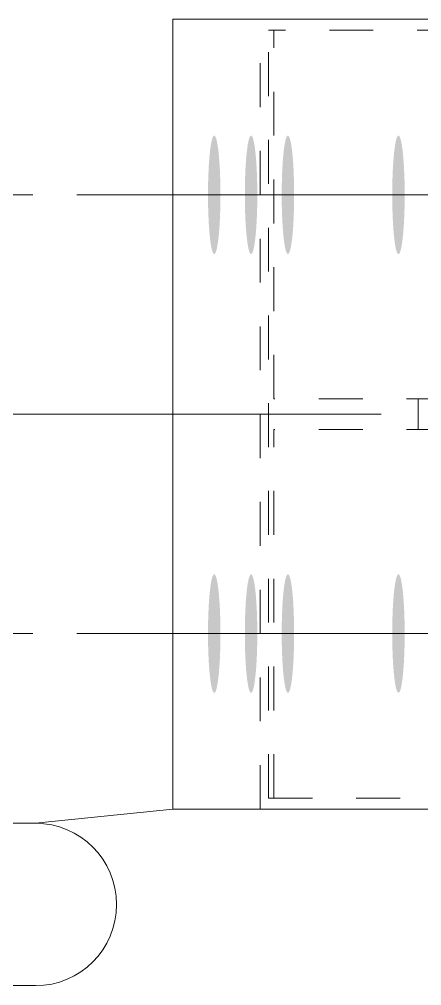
# Model space of a CAD drawing. Header units: millimetres. Extents: x 2 to 825, y 1 to 579.
# Drawn here: x 53.45 to 62.61, y 400.36 to 422.38 of the extents above; entities that cross this region are included whole.
import ezdxf

# ---------------------------------------------------------------- set-up
doc = ezdxf.new("R2010")
doc.units = ezdxf.units.MM
doc.linetypes.add('XKITLINE00', pattern=[0])
doc.linetypes.add('XKITLINE01', pattern=[4, 1, -1, 1, -1])
for name, color, linetype, lineweight in [('Bolt', 3, 'Continuous', 0), ('Dimensions', 7, 'Continuous', 0), ('Part', 2, 'Continuous', 0), ('PartMark', 7, 'Continuous', 0)]:
    doc.layers.add(name, color=color, linetype=linetype, lineweight=lineweight)

# ---------------------------------------------------------------- blocks, each defined once
blk = doc.blocks.new('*A42')
at = {"layer": 'Bolt'}
for points in [[(58.031, 418.351), (58.031, 418.318), (58.031, 418.285), (58.031, 418.252), (58.03, 418.219), (58.03, 418.186), (58.029, 418.153), (58.029, 418.12), (58.028, 418.088), (58.027, 418.056), (58.026, 418.024), (58.025, 417.992), (58.024, 417.96), (58.023, 417.929), (58.022, 417.898), (58.02, 417.867), (58.019, 417.837), (58.018, 417.807), (58.016, 417.777), (58.015, 417.747), (58.013, 417.718), (58.011, 417.69), (58.009, 417.662), (58.007, 417.634), (58.005, 417.606), (58.003, 417.58), (58.001, 417.553), (57.999, 417.527), (57.997, 417.502), (57.995, 417.477), (57.992, 417.453), (57.99, 417.429), (57.987, 417.406), (57.985, 417.384), (57.982, 417.362), (57.979, 417.34), (57.977, 417.32), (57.974, 417.3), (57.971, 417.28), (57.968, 417.261), (57.965, 417.243), (57.962, 417.226), (57.959, 417.209), (57.956, 417.193), (57.953, 417.178), (57.95, 417.163), (57.947, 417.15), (57.944, 417.137), (57.941, 417.124), (57.937, 417.113), (57.934, 417.102), (57.931, 417.092), (57.927, 417.083), (57.924, 417.074), (57.921, 417.067), (57.917, 417.06), (57.914, 417.054), (57.91, 417.048), (57.907, 417.044), (57.904, 417.04), (57.9, 417.037), (57.897, 417.035), (57.893, 417.034), (57.89, 417.034), (57.886, 417.034), (57.883, 417.035), (57.879, 417.037), (57.876, 417.04), (57.872, 417.044), (57.869, 417.048), (57.865, 417.054), (57.862, 417.06), (57.859, 417.067), (57.855, 417.074), (57.852, 417.083), (57.849, 417.092), (57.845, 417.102), (57.842, 417.113), (57.839, 417.124), (57.835, 417.137), (57.832, 417.15), (57.829, 417.163), (57.826, 417.178), (57.823, 417.193), (57.82, 417.209), (57.817, 417.226), (57.814, 417.243), (57.811, 417.261), (57.808, 417.28), (57.805, 417.3), (57.803, 417.32), (57.8, 417.34), (57.797, 417.362), (57.795, 417.384), (57.792, 417.406), (57.79, 417.429), (57.787, 417.453), (57.785, 417.477), (57.782, 417.502), (57.78, 417.527), (57.778, 417.553), (57.776, 417.58), (57.774, 417.606), (57.772, 417.634), (57.77, 417.662), (57.768, 417.69), (57.766, 417.718), (57.765, 417.747), (57.763, 417.777), (57.762, 417.807), (57.76, 417.837), (57.759, 417.867), (57.758, 417.898), (57.756, 417.929), (57.755, 417.96), (57.754, 417.992), (57.753, 418.024), (57.752, 418.056), (57.751, 418.088), (57.751, 418.12), (57.75, 418.153), (57.75, 418.186), (57.749, 418.219), (57.749, 418.252), (57.748, 418.285), (57.748, 418.318), (57.748, 418.351), (57.748, 418.384), (57.748, 418.417), (57.748, 418.45), (57.748, 418.483), (57.749, 418.516), (57.749, 418.549), (57.75, 418.582), (57.75, 418.615), (57.751, 418.647), (57.751, 418.68), (57.752, 418.712), (57.753, 418.744), (57.754, 418.776), (57.755, 418.807), (57.756, 418.839), (57.758, 418.87), (57.759, 418.9), (57.76, 418.931), (57.762, 418.961), (57.763, 418.991), (57.765, 419.02), (57.766, 419.049), (57.768, 419.078), (57.77, 419.106), (57.772, 419.134), (57.774, 419.161), (57.776, 419.188), (57.778, 419.214), (57.78, 419.24), (57.782, 419.266), (57.785, 419.29), (57.787, 419.315), (57.79, 419.338), (57.792, 419.362), (57.795, 419.384), (57.797, 419.406), (57.8, 419.427), (57.803, 419.448), (57.805, 419.468), (57.808, 419.488), (57.811, 419.506), (57.814, 419.524), (57.817, 419.542), (57.82, 419.558), (57.823, 419.574), (57.826, 419.59), (57.829, 419.604), (57.832, 419.618), (57.835, 419.631), (57.839, 419.643), (57.842, 419.655), (57.845, 419.666), (57.849, 419.676), (57.852, 419.685), (57.855, 419.693), (57.859, 419.701), (57.862, 419.708), (57.865, 419.714), (57.869, 419.719), (57.872, 419.724), (57.876, 419.727), (57.879, 419.73), (57.883, 419.732), (57.886, 419.733), (57.89, 419.734), (57.893, 419.733), (57.897, 419.732), (57.9, 419.73), (57.904, 419.727), (57.907, 419.724), (57.91, 419.719), (57.914, 419.714), (57.917, 419.708), (57.921, 419.701), (57.924, 419.693), (57.927, 419.685), (57.931, 419.676), (57.934, 419.666), (57.937, 419.655), (57.941, 419.643), (57.944, 419.631), (57.947, 419.618), (57.95, 419.604), (57.953, 419.59), (57.956, 419.574), (57.959, 419.558), (57.962, 419.542), (57.965, 419.524), (57.968, 419.506), (57.971, 419.488), (57.974, 419.468), (57.977, 419.448), (57.979, 419.427), (57.982, 419.406), (57.985, 419.384), (57.987, 419.362), (57.99, 419.338), (57.992, 419.315), (57.995, 419.29), (57.997, 419.266), (57.999, 419.24), (58.001, 419.214), (58.003, 419.188), (58.005, 419.161), (58.007, 419.134), (58.009, 419.106), (58.011, 419.078), (58.013, 419.049), (58.015, 419.02), (58.016, 418.991), (58.018, 418.961), (58.019, 418.931), (58.02, 418.9), (58.022, 418.87), (58.023, 418.839), (58.024, 418.807), (58.025, 418.776), (58.026, 418.744), (58.027, 418.712), (58.028, 418.68), (58.029, 418.647), (58.029, 418.615), (58.03, 418.582), (58.03, 418.549), (58.031, 418.516), (58.031, 418.483), (58.031, 418.45), (58.031, 418.417), (58.031, 418.384)], [(58.87, 418.351), (58.87, 418.318), (58.87, 418.285), (58.87, 418.252), (58.869, 418.219), (58.869, 418.186), (58.868, 418.153), (58.868, 418.12), (58.867, 418.088), (58.866, 418.056), (58.865, 418.024), (58.864, 417.992), (58.863, 417.96), (58.862, 417.929), (58.861, 417.898), (58.86, 417.867), (58.858, 417.837), (58.857, 417.807), (58.855, 417.777), (58.854, 417.747), (58.852, 417.718), (58.85, 417.69), (58.848, 417.662), (58.847, 417.634), (58.845, 417.606), (58.843, 417.58), (58.84, 417.553), (58.838, 417.527), (58.836, 417.502), (58.834, 417.477), (58.831, 417.453), (58.829, 417.429), (58.826, 417.406), (58.824, 417.384), (58.821, 417.362), (58.819, 417.34), (58.816, 417.32), (58.813, 417.3), (58.81, 417.28), (58.807, 417.261), (58.805, 417.243), (58.802, 417.226), (58.799, 417.209), (58.796, 417.193), (58.792, 417.178), (58.789, 417.163), (58.786, 417.15), (58.783, 417.137), (58.78, 417.124), (58.776, 417.113), (58.773, 417.102), (58.77, 417.092), (58.767, 417.083), (58.763, 417.074), (58.76, 417.067), (58.756, 417.06), (58.753, 417.054), (58.75, 417.048), (58.746, 417.044), (58.743, 417.04), (58.739, 417.037), (58.736, 417.035), (58.732, 417.034), (58.729, 417.034), (58.725, 417.034), (58.722, 417.035), (58.718, 417.037), (58.715, 417.04), (58.711, 417.044), (58.708, 417.048), (58.705, 417.054), (58.701, 417.06), (58.698, 417.067), (58.694, 417.074), (58.691, 417.083), (58.688, 417.092), (58.684, 417.102), (58.681, 417.113), (58.678, 417.124), (58.675, 417.137), (58.671, 417.15), (58.668, 417.163), (58.665, 417.178), (58.662, 417.193), (58.659, 417.209), (58.656, 417.226), (58.653, 417.243), (58.65, 417.261), (58.647, 417.28), (58.644, 417.3), (58.642, 417.32), (58.639, 417.34), (58.636, 417.362), (58.634, 417.384), (58.631, 417.406), (58.629, 417.429), (58.626, 417.453), (58.624, 417.477), (58.622, 417.502), (58.619, 417.527), (58.617, 417.553), (58.615, 417.58), (58.613, 417.606), (58.611, 417.634), (58.609, 417.662), (58.607, 417.69), (58.606, 417.718), (58.604, 417.747), (58.602, 417.777), (58.601, 417.807), (58.599, 417.837), (58.598, 417.867), (58.597, 417.898), (58.595, 417.929), (58.594, 417.96), (58.593, 417.992), (58.592, 418.024), (58.591, 418.056), (58.591, 418.088), (58.59, 418.12), (58.589, 418.153), (58.589, 418.186), (58.588, 418.219), (58.588, 418.252), (58.588, 418.285), (58.587, 418.318), (58.587, 418.351), (58.587, 418.384), (58.587, 418.417), (58.587, 418.45), (58.588, 418.483), (58.588, 418.516), (58.588, 418.549), (58.589, 418.582), (58.589, 418.615), (58.59, 418.647), (58.591, 418.68), (58.591, 418.712), (58.592, 418.744), (58.593, 418.776), (58.594, 418.807), (58.595, 418.839), (58.597, 418.87), (58.598, 418.9), (58.599, 418.931), (58.601, 418.961), (58.602, 418.991), (58.604, 419.02), (58.606, 419.049), (58.607, 419.078), (58.609, 419.106), (58.611, 419.134), (58.613, 419.161), (58.615, 419.188), (58.617, 419.214), (58.619, 419.24), (58.622, 419.266), (58.624, 419.29), (58.626, 419.315), (58.629, 419.338), (58.631, 419.362), (58.634, 419.384), (58.636, 419.406), (58.639, 419.427), (58.642, 419.448), (58.644, 419.468), (58.647, 419.488), (58.65, 419.506), (58.653, 419.524), (58.656, 419.542), (58.659, 419.558), (58.662, 419.574), (58.665, 419.59), (58.668, 419.604), (58.671, 419.618), (58.675, 419.631), (58.678, 419.643), (58.681, 419.655), (58.684, 419.666), (58.688, 419.676), (58.691, 419.685), (58.694, 419.693), (58.698, 419.701), (58.701, 419.708), (58.705, 419.714), (58.708, 419.719), (58.711, 419.724), (58.715, 419.727), (58.718, 419.73), (58.722, 419.732), (58.725, 419.733), (58.729, 419.734), (58.732, 419.733), (58.736, 419.732), (58.739, 419.73), (58.743, 419.727), (58.746, 419.724), (58.75, 419.719), (58.753, 419.714), (58.756, 419.708), (58.76, 419.701), (58.763, 419.693), (58.767, 419.685), (58.77, 419.676), (58.773, 419.666), (58.776, 419.655), (58.78, 419.643), (58.783, 419.631), (58.786, 419.618), (58.789, 419.604), (58.792, 419.59), (58.796, 419.574), (58.799, 419.558), (58.802, 419.542), (58.805, 419.524), (58.807, 419.506), (58.81, 419.488), (58.813, 419.468), (58.816, 419.448), (58.819, 419.427), (58.821, 419.406), (58.824, 419.384), (58.826, 419.362), (58.829, 419.338), (58.831, 419.315), (58.834, 419.29), (58.836, 419.266), (58.838, 419.24), (58.84, 419.214), (58.843, 419.188), (58.845, 419.161), (58.847, 419.134), (58.848, 419.106), (58.85, 419.078), (58.852, 419.049), (58.854, 419.02), (58.855, 418.991), (58.857, 418.961), (58.858, 418.931), (58.86, 418.9), (58.861, 418.87), (58.862, 418.839), (58.863, 418.807), (58.864, 418.776), (58.865, 418.744), (58.866, 418.712), (58.867, 418.68), (58.868, 418.647), (58.868, 418.615), (58.869, 418.582), (58.869, 418.549), (58.87, 418.516), (58.87, 418.483), (58.87, 418.45), (58.87, 418.417), (58.87, 418.384)], [(59.71, 418.351), (59.709, 418.318), (59.709, 418.285), (59.709, 418.252), (59.708, 418.219), (59.708, 418.186), (59.707, 418.153), (59.707, 418.12), (59.706, 418.088), (59.705, 418.056), (59.704, 418.024), (59.703, 417.992), (59.702, 417.96), (59.701, 417.929), (59.7, 417.898), (59.699, 417.867), (59.697, 417.837), (59.696, 417.807), (59.694, 417.777), (59.693, 417.747), (59.691, 417.718), (59.689, 417.69), (59.688, 417.662), (59.686, 417.634), (59.684, 417.606), (59.682, 417.58), (59.68, 417.553), (59.677, 417.527), (59.675, 417.502), (59.673, 417.477), (59.671, 417.453), (59.668, 417.429), (59.666, 417.406), (59.663, 417.384), (59.66, 417.362), (59.658, 417.34), (59.655, 417.32), (59.652, 417.3), (59.649, 417.28), (59.647, 417.261), (59.644, 417.243), (59.641, 417.226), (59.638, 417.209), (59.635, 417.193), (59.632, 417.178), (59.628, 417.163), (59.625, 417.15), (59.622, 417.137), (59.619, 417.124), (59.616, 417.113), (59.612, 417.102), (59.609, 417.092), (59.606, 417.083), (59.602, 417.074), (59.599, 417.067), (59.596, 417.06), (59.592, 417.054), (59.589, 417.048), (59.585, 417.044), (59.582, 417.04), (59.578, 417.037), (59.575, 417.035), (59.571, 417.034), (59.568, 417.034), (59.564, 417.034), (59.561, 417.035), (59.558, 417.037), (59.554, 417.04), (59.551, 417.044), (59.547, 417.048), (59.544, 417.054), (59.54, 417.06), (59.537, 417.067), (59.534, 417.074), (59.53, 417.083), (59.527, 417.092), (59.524, 417.102), (59.52, 417.113), (59.517, 417.124), (59.514, 417.137), (59.511, 417.15), (59.507, 417.163), (59.504, 417.178), (59.501, 417.193), (59.498, 417.209), (59.495, 417.226), (59.492, 417.243), (59.489, 417.261), (59.486, 417.28), (59.484, 417.3), (59.481, 417.32), (59.478, 417.34), (59.475, 417.362), (59.473, 417.384), (59.47, 417.406), (59.468, 417.429), (59.465, 417.453), (59.463, 417.477), (59.461, 417.502), (59.458, 417.527), (59.456, 417.553), (59.454, 417.58), (59.452, 417.606), (59.45, 417.634), (59.448, 417.662), (59.446, 417.69), (59.445, 417.718), (59.443, 417.747), (59.441, 417.777), (59.44, 417.807), (59.438, 417.837), (59.437, 417.867), (59.436, 417.898), (59.435, 417.929), (59.433, 417.96), (59.432, 417.992), (59.431, 418.024), (59.431, 418.056), (59.43, 418.088), (59.429, 418.12), (59.428, 418.153), (59.428, 418.186), (59.427, 418.219), (59.427, 418.252), (59.427, 418.285), (59.427, 418.318), (59.426, 418.351), (59.426, 418.384), (59.426, 418.417), (59.427, 418.45), (59.427, 418.483), (59.427, 418.516), (59.427, 418.549), (59.428, 418.582), (59.428, 418.615), (59.429, 418.647), (59.43, 418.68), (59.431, 418.712), (59.431, 418.744), (59.432, 418.776), (59.433, 418.807), (59.435, 418.839), (59.436, 418.87), (59.437, 418.9), (59.438, 418.931), (59.44, 418.961), (59.441, 418.991), (59.443, 419.02), (59.445, 419.049), (59.446, 419.078), (59.448, 419.106), (59.45, 419.134), (59.452, 419.161), (59.454, 419.188), (59.456, 419.214), (59.458, 419.24), (59.461, 419.266), (59.463, 419.29), (59.465, 419.315), (59.468, 419.338), (59.47, 419.362), (59.473, 419.384), (59.475, 419.406), (59.478, 419.427), (59.481, 419.448), (59.484, 419.468), (59.486, 419.488), (59.489, 419.506), (59.492, 419.524), (59.495, 419.542), (59.498, 419.558), (59.501, 419.574), (59.504, 419.59), (59.507, 419.604), (59.511, 419.618), (59.514, 419.631), (59.517, 419.643), (59.52, 419.655), (59.524, 419.666), (59.527, 419.676), (59.53, 419.685), (59.534, 419.693), (59.537, 419.701), (59.54, 419.708), (59.544, 419.714), (59.547, 419.719), (59.551, 419.724), (59.554, 419.727), (59.558, 419.73), (59.561, 419.732), (59.564, 419.733), (59.568, 419.734), (59.571, 419.733), (59.575, 419.732), (59.578, 419.73), (59.582, 419.727), (59.585, 419.724), (59.589, 419.719), (59.592, 419.714), (59.596, 419.708), (59.599, 419.701), (59.602, 419.693), (59.606, 419.685), (59.609, 419.676), (59.612, 419.666), (59.616, 419.655), (59.619, 419.643), (59.622, 419.631), (59.625, 419.618), (59.628, 419.604), (59.632, 419.59), (59.635, 419.574), (59.638, 419.558), (59.641, 419.542), (59.644, 419.524), (59.647, 419.506), (59.649, 419.488), (59.652, 419.468), (59.655, 419.448), (59.658, 419.427), (59.66, 419.406), (59.663, 419.384), (59.666, 419.362), (59.668, 419.338), (59.671, 419.315), (59.673, 419.29), (59.675, 419.266), (59.677, 419.24), (59.68, 419.214), (59.682, 419.188), (59.684, 419.161), (59.686, 419.134), (59.688, 419.106), (59.689, 419.078), (59.691, 419.049), (59.693, 419.02), (59.694, 418.991), (59.696, 418.961), (59.697, 418.931), (59.699, 418.9), (59.7, 418.87), (59.701, 418.839), (59.702, 418.807), (59.703, 418.776), (59.704, 418.744), (59.705, 418.712), (59.706, 418.68), (59.707, 418.647), (59.707, 418.615), (59.708, 418.582), (59.708, 418.549), (59.709, 418.516), (59.709, 418.483), (59.709, 418.45), (59.71, 418.417), (59.71, 418.384)], [(62.227, 418.351), (62.227, 418.318), (62.227, 418.285), (62.226, 418.252), (62.226, 418.219), (62.226, 418.186), (62.225, 418.153), (62.224, 418.12), (62.224, 418.088), (62.223, 418.056), (62.222, 418.024), (62.221, 417.992), (62.22, 417.96), (62.219, 417.929), (62.218, 417.898), (62.216, 417.867), (62.215, 417.837), (62.213, 417.807), (62.212, 417.777), (62.21, 417.747), (62.209, 417.718), (62.207, 417.69), (62.205, 417.662), (62.203, 417.634), (62.201, 417.606), (62.199, 417.58), (62.197, 417.553), (62.195, 417.527), (62.193, 417.502), (62.19, 417.477), (62.188, 417.453), (62.186, 417.429), (62.183, 417.406), (62.181, 417.384), (62.178, 417.362), (62.175, 417.34), (62.173, 417.32), (62.17, 417.3), (62.167, 417.28), (62.164, 417.261), (62.161, 417.243), (62.158, 417.226), (62.155, 417.209), (62.152, 417.193), (62.149, 417.178), (62.146, 417.163), (62.143, 417.15), (62.14, 417.137), (62.136, 417.124), (62.133, 417.113), (62.13, 417.102), (62.127, 417.092), (62.123, 417.083), (62.12, 417.074), (62.116, 417.067), (62.113, 417.06), (62.11, 417.054), (62.106, 417.048), (62.103, 417.044), (62.099, 417.04), (62.096, 417.037), (62.092, 417.035), (62.089, 417.034), (62.085, 417.034), (62.082, 417.034), (62.078, 417.035), (62.075, 417.037), (62.072, 417.04), (62.068, 417.044), (62.065, 417.048), (62.061, 417.054), (62.058, 417.06), (62.054, 417.067), (62.051, 417.074), (62.048, 417.083), (62.044, 417.092), (62.041, 417.102), (62.038, 417.113), (62.034, 417.124), (62.031, 417.137), (62.028, 417.15), (62.025, 417.163), (62.022, 417.178), (62.019, 417.193), (62.016, 417.209), (62.013, 417.226), (62.01, 417.243), (62.007, 417.261), (62.004, 417.28), (62.001, 417.3), (61.998, 417.32), (61.996, 417.34), (61.993, 417.362), (61.99, 417.384), (61.988, 417.406), (61.985, 417.429), (61.983, 417.453), (61.981, 417.477), (61.978, 417.502), (61.976, 417.527), (61.974, 417.553), (61.972, 417.58), (61.97, 417.606), (61.968, 417.634), (61.966, 417.662), (61.964, 417.69), (61.962, 417.718), (61.961, 417.747), (61.959, 417.777), (61.957, 417.807), (61.956, 417.837), (61.955, 417.867), (61.953, 417.898), (61.952, 417.929), (61.951, 417.96), (61.95, 417.992), (61.949, 418.024), (61.948, 418.056), (61.947, 418.088), (61.947, 418.12), (61.946, 418.153), (61.945, 418.186), (61.945, 418.219), (61.944, 418.252), (61.944, 418.285), (61.944, 418.318), (61.944, 418.351), (61.944, 418.384), (61.944, 418.417), (61.944, 418.45), (61.944, 418.483), (61.944, 418.516), (61.945, 418.549), (61.945, 418.582), (61.946, 418.615), (61.947, 418.647), (61.947, 418.68), (61.948, 418.712), (61.949, 418.744), (61.95, 418.776), (61.951, 418.807), (61.952, 418.839), (61.953, 418.87), (61.955, 418.9), (61.956, 418.931), (61.957, 418.961), (61.959, 418.991), (61.961, 419.02), (61.962, 419.049), (61.964, 419.078), (61.966, 419.106), (61.968, 419.134), (61.97, 419.161), (61.972, 419.188), (61.974, 419.214), (61.976, 419.24), (61.978, 419.266), (61.981, 419.29), (61.983, 419.315), (61.985, 419.338), (61.988, 419.362), (61.99, 419.384), (61.993, 419.406), (61.996, 419.427), (61.998, 419.448), (62.001, 419.468), (62.004, 419.488), (62.007, 419.506), (62.01, 419.524), (62.013, 419.542), (62.016, 419.558), (62.019, 419.574), (62.022, 419.59), (62.025, 419.604), (62.028, 419.618), (62.031, 419.631), (62.034, 419.643), (62.038, 419.655), (62.041, 419.666), (62.044, 419.676), (62.048, 419.685), (62.051, 419.693), (62.054, 419.701), (62.058, 419.708), (62.061, 419.714), (62.065, 419.719), (62.068, 419.724), (62.072, 419.727), (62.075, 419.73), (62.078, 419.732), (62.082, 419.733), (62.085, 419.734), (62.089, 419.733), (62.092, 419.732), (62.096, 419.73), (62.099, 419.727), (62.103, 419.724), (62.106, 419.719), (62.11, 419.714), (62.113, 419.708), (62.116, 419.701), (62.12, 419.693), (62.123, 419.685), (62.127, 419.676), (62.13, 419.666), (62.133, 419.655), (62.136, 419.643), (62.14, 419.631), (62.143, 419.618), (62.146, 419.604), (62.149, 419.59), (62.152, 419.574), (62.155, 419.558), (62.158, 419.542), (62.161, 419.524), (62.164, 419.506), (62.167, 419.488), (62.17, 419.468), (62.173, 419.448), (62.175, 419.427), (62.178, 419.406), (62.181, 419.384), (62.183, 419.362), (62.186, 419.338), (62.188, 419.315), (62.19, 419.29), (62.193, 419.266), (62.195, 419.24), (62.197, 419.214), (62.199, 419.188), (62.201, 419.161), (62.203, 419.134), (62.205, 419.106), (62.207, 419.078), (62.209, 419.049), (62.21, 419.02), (62.212, 418.991), (62.213, 418.961), (62.215, 418.931), (62.216, 418.9), (62.218, 418.87), (62.219, 418.839), (62.22, 418.807), (62.221, 418.776), (62.222, 418.744), (62.223, 418.712), (62.224, 418.68), (62.224, 418.647), (62.225, 418.615), (62.226, 418.582), (62.226, 418.549), (62.226, 418.516), (62.227, 418.483), (62.227, 418.45), (62.227, 418.417), (62.227, 418.384)], [(58.031, 408.351), (58.031, 408.318), (58.031, 408.285), (58.031, 408.252), (58.03, 408.219), (58.03, 408.186), (58.029, 408.153), (58.029, 408.12), (58.028, 408.088), (58.027, 408.056), (58.026, 408.024), (58.025, 407.992), (58.024, 407.96), (58.023, 407.929), (58.022, 407.898), (58.02, 407.867), (58.019, 407.837), (58.018, 407.807), (58.016, 407.777), (58.015, 407.747), (58.013, 407.718), (58.011, 407.69), (58.009, 407.662), (58.007, 407.634), (58.005, 407.606), (58.003, 407.58), (58.001, 407.553), (57.999, 407.527), (57.997, 407.502), (57.995, 407.477), (57.992, 407.453), (57.99, 407.429), (57.987, 407.406), (57.985, 407.384), (57.982, 407.362), (57.979, 407.34), (57.977, 407.32), (57.974, 407.3), (57.971, 407.28), (57.968, 407.261), (57.965, 407.243), (57.962, 407.226), (57.959, 407.209), (57.956, 407.193), (57.953, 407.178), (57.95, 407.163), (57.947, 407.15), (57.944, 407.137), (57.941, 407.124), (57.937, 407.113), (57.934, 407.102), (57.931, 407.092), (57.927, 407.083), (57.924, 407.074), (57.921, 407.067), (57.917, 407.06), (57.914, 407.054), (57.91, 407.048), (57.907, 407.044), (57.904, 407.04), (57.9, 407.037), (57.897, 407.035), (57.893, 407.034), (57.89, 407.034), (57.886, 407.034), (57.883, 407.035), (57.879, 407.037), (57.876, 407.04), (57.872, 407.044), (57.869, 407.048), (57.865, 407.054), (57.862, 407.06), (57.859, 407.067), (57.855, 407.074), (57.852, 407.083), (57.849, 407.092), (57.845, 407.102), (57.842, 407.113), (57.839, 407.124), (57.835, 407.137), (57.832, 407.15), (57.829, 407.163), (57.826, 407.178), (57.823, 407.193), (57.82, 407.209), (57.817, 407.226), (57.814, 407.243), (57.811, 407.261), (57.808, 407.28), (57.805, 407.3), (57.803, 407.32), (57.8, 407.34), (57.797, 407.362), (57.795, 407.384), (57.792, 407.406), (57.79, 407.429), (57.787, 407.453), (57.785, 407.477), (57.782, 407.502), (57.78, 407.527), (57.778, 407.553), (57.776, 407.58), (57.774, 407.606), (57.772, 407.634), (57.77, 407.662), (57.768, 407.69), (57.766, 407.718), (57.765, 407.747), (57.763, 407.777), (57.762, 407.807), (57.76, 407.837), (57.759, 407.867), (57.758, 407.898), (57.756, 407.929), (57.755, 407.96), (57.754, 407.992), (57.753, 408.024), (57.752, 408.056), (57.751, 408.088), (57.751, 408.12), (57.75, 408.153), (57.75, 408.186), (57.749, 408.219), (57.749, 408.252), (57.748, 408.285), (57.748, 408.318), (57.748, 408.351), (57.748, 408.384), (57.748, 408.417), (57.748, 408.45), (57.748, 408.483), (57.749, 408.516), (57.749, 408.549), (57.75, 408.582), (57.75, 408.615), (57.751, 408.647), (57.751, 408.68), (57.752, 408.712), (57.753, 408.744), (57.754, 408.776), (57.755, 408.807), (57.756, 408.839), (57.758, 408.87), (57.759, 408.9), (57.76, 408.931), (57.762, 408.961), (57.763, 408.991), (57.765, 409.02), (57.766, 409.049), (57.768, 409.078), (57.77, 409.106), (57.772, 409.134), (57.774, 409.161), (57.776, 409.188), (57.778, 409.214), (57.78, 409.24), (57.782, 409.266), (57.785, 409.29), (57.787, 409.315), (57.79, 409.338), (57.792, 409.362), (57.795, 409.384), (57.797, 409.406), (57.8, 409.427), (57.803, 409.448), (57.805, 409.468), (57.808, 409.488), (57.811, 409.506), (57.814, 409.524), (57.817, 409.542), (57.82, 409.558), (57.823, 409.574), (57.826, 409.59), (57.829, 409.604), (57.832, 409.618), (57.835, 409.631), (57.839, 409.643), (57.842, 409.655), (57.845, 409.666), (57.849, 409.676), (57.852, 409.685), (57.855, 409.693), (57.859, 409.701), (57.862, 409.708), (57.865, 409.714), (57.869, 409.719), (57.872, 409.724), (57.876, 409.727), (57.879, 409.73), (57.883, 409.732), (57.886, 409.733), (57.89, 409.734), (57.893, 409.733), (57.897, 409.732), (57.9, 409.73), (57.904, 409.727), (57.907, 409.724), (57.91, 409.719), (57.914, 409.714), (57.917, 409.708), (57.921, 409.701), (57.924, 409.693), (57.927, 409.685), (57.931, 409.676), (57.934, 409.666), (57.937, 409.655), (57.941, 409.643), (57.944, 409.631), (57.947, 409.618), (57.95, 409.604), (57.953, 409.59), (57.956, 409.574), (57.959, 409.558), (57.962, 409.542), (57.965, 409.524), (57.968, 409.506), (57.971, 409.488), (57.974, 409.468), (57.977, 409.448), (57.979, 409.427), (57.982, 409.406), (57.985, 409.384), (57.987, 409.362), (57.99, 409.338), (57.992, 409.315), (57.995, 409.29), (57.997, 409.266), (57.999, 409.24), (58.001, 409.214), (58.003, 409.188), (58.005, 409.161), (58.007, 409.134), (58.009, 409.106), (58.011, 409.078), (58.013, 409.049), (58.015, 409.02), (58.016, 408.991), (58.018, 408.961), (58.019, 408.931), (58.02, 408.9), (58.022, 408.87), (58.023, 408.839), (58.024, 408.807), (58.025, 408.776), (58.026, 408.744), (58.027, 408.712), (58.028, 408.68), (58.029, 408.647), (58.029, 408.615), (58.03, 408.582), (58.03, 408.549), (58.031, 408.516), (58.031, 408.483), (58.031, 408.45), (58.031, 408.417), (58.031, 408.384)], [(58.87, 408.351), (58.87, 408.318), (58.87, 408.285), (58.87, 408.252), (58.869, 408.219), (58.869, 408.186), (58.868, 408.153), (58.868, 408.12), (58.867, 408.088), (58.866, 408.056), (58.865, 408.024), (58.864, 407.992), (58.863, 407.96), (58.862, 407.929), (58.861, 407.898), (58.86, 407.867), (58.858, 407.837), (58.857, 407.807), (58.855, 407.777), (58.854, 407.747), (58.852, 407.718), (58.85, 407.69), (58.848, 407.662), (58.847, 407.634), (58.845, 407.606), (58.843, 407.58), (58.84, 407.553), (58.838, 407.527), (58.836, 407.502), (58.834, 407.477), (58.831, 407.453), (58.829, 407.429), (58.826, 407.406), (58.824, 407.384), (58.821, 407.362), (58.819, 407.34), (58.816, 407.32), (58.813, 407.3), (58.81, 407.28), (58.807, 407.261), (58.805, 407.243), (58.802, 407.226), (58.799, 407.209), (58.796, 407.193), (58.792, 407.178), (58.789, 407.163), (58.786, 407.15), (58.783, 407.137), (58.78, 407.124), (58.776, 407.113), (58.773, 407.102), (58.77, 407.092), (58.767, 407.083), (58.763, 407.074), (58.76, 407.067), (58.756, 407.06), (58.753, 407.054), (58.75, 407.048), (58.746, 407.044), (58.743, 407.04), (58.739, 407.037), (58.736, 407.035), (58.732, 407.034), (58.729, 407.034), (58.725, 407.034), (58.722, 407.035), (58.718, 407.037), (58.715, 407.04), (58.711, 407.044), (58.708, 407.048), (58.705, 407.054), (58.701, 407.06), (58.698, 407.067), (58.694, 407.074), (58.691, 407.083), (58.688, 407.092), (58.684, 407.102), (58.681, 407.113), (58.678, 407.124), (58.675, 407.137), (58.671, 407.15), (58.668, 407.163), (58.665, 407.178), (58.662, 407.193), (58.659, 407.209), (58.656, 407.226), (58.653, 407.243), (58.65, 407.261), (58.647, 407.28), (58.644, 407.3), (58.642, 407.32), (58.639, 407.34), (58.636, 407.362), (58.634, 407.384), (58.631, 407.406), (58.629, 407.429), (58.626, 407.453), (58.624, 407.477), (58.622, 407.502), (58.619, 407.527), (58.617, 407.553), (58.615, 407.58), (58.613, 407.606), (58.611, 407.634), (58.609, 407.662), (58.607, 407.69), (58.606, 407.718), (58.604, 407.747), (58.602, 407.777), (58.601, 407.807), (58.599, 407.837), (58.598, 407.867), (58.597, 407.898), (58.595, 407.929), (58.594, 407.96), (58.593, 407.992), (58.592, 408.024), (58.591, 408.056), (58.591, 408.088), (58.59, 408.12), (58.589, 408.153), (58.589, 408.186), (58.588, 408.219), (58.588, 408.252), (58.588, 408.285), (58.587, 408.318), (58.587, 408.351), (58.587, 408.384), (58.587, 408.417), (58.587, 408.45), (58.588, 408.483), (58.588, 408.516), (58.588, 408.549), (58.589, 408.582), (58.589, 408.615), (58.59, 408.647), (58.591, 408.68), (58.591, 408.712), (58.592, 408.744), (58.593, 408.776), (58.594, 408.807), (58.595, 408.839), (58.597, 408.87), (58.598, 408.9), (58.599, 408.931), (58.601, 408.961), (58.602, 408.991), (58.604, 409.02), (58.606, 409.049), (58.607, 409.078), (58.609, 409.106), (58.611, 409.134), (58.613, 409.161), (58.615, 409.188), (58.617, 409.214), (58.619, 409.24), (58.622, 409.266), (58.624, 409.29), (58.626, 409.315), (58.629, 409.338), (58.631, 409.362), (58.634, 409.384), (58.636, 409.406), (58.639, 409.427), (58.642, 409.448), (58.644, 409.468), (58.647, 409.488), (58.65, 409.506), (58.653, 409.524), (58.656, 409.542), (58.659, 409.558), (58.662, 409.574), (58.665, 409.59), (58.668, 409.604), (58.671, 409.618), (58.675, 409.631), (58.678, 409.643), (58.681, 409.655), (58.684, 409.666), (58.688, 409.676), (58.691, 409.685), (58.694, 409.693), (58.698, 409.701), (58.701, 409.708), (58.705, 409.714), (58.708, 409.719), (58.711, 409.724), (58.715, 409.727), (58.718, 409.73), (58.722, 409.732), (58.725, 409.733), (58.729, 409.734), (58.732, 409.733), (58.736, 409.732), (58.739, 409.73), (58.743, 409.727), (58.746, 409.724), (58.75, 409.719), (58.753, 409.714), (58.756, 409.708), (58.76, 409.701), (58.763, 409.693), (58.767, 409.685), (58.77, 409.676), (58.773, 409.666), (58.776, 409.655), (58.78, 409.643), (58.783, 409.631), (58.786, 409.618), (58.789, 409.604), (58.792, 409.59), (58.796, 409.574), (58.799, 409.558), (58.802, 409.542), (58.805, 409.524), (58.807, 409.506), (58.81, 409.488), (58.813, 409.468), (58.816, 409.448), (58.819, 409.427), (58.821, 409.406), (58.824, 409.384), (58.826, 409.362), (58.829, 409.338), (58.831, 409.315), (58.834, 409.29), (58.836, 409.266), (58.838, 409.24), (58.84, 409.214), (58.843, 409.188), (58.845, 409.161), (58.847, 409.134), (58.848, 409.106), (58.85, 409.078), (58.852, 409.049), (58.854, 409.02), (58.855, 408.991), (58.857, 408.961), (58.858, 408.931), (58.86, 408.9), (58.861, 408.87), (58.862, 408.839), (58.863, 408.807), (58.864, 408.776), (58.865, 408.744), (58.866, 408.712), (58.867, 408.68), (58.868, 408.647), (58.868, 408.615), (58.869, 408.582), (58.869, 408.549), (58.87, 408.516), (58.87, 408.483), (58.87, 408.45), (58.87, 408.417), (58.87, 408.384)], [(59.71, 408.351), (59.709, 408.318), (59.709, 408.285), (59.709, 408.252), (59.708, 408.219), (59.708, 408.186), (59.707, 408.153), (59.707, 408.12), (59.706, 408.088), (59.705, 408.056), (59.704, 408.024), (59.703, 407.992), (59.702, 407.96), (59.701, 407.929), (59.7, 407.898), (59.699, 407.867), (59.697, 407.837), (59.696, 407.807), (59.694, 407.777), (59.693, 407.747), (59.691, 407.718), (59.689, 407.69), (59.688, 407.662), (59.686, 407.634), (59.684, 407.606), (59.682, 407.58), (59.68, 407.553), (59.677, 407.527), (59.675, 407.502), (59.673, 407.477), (59.671, 407.453), (59.668, 407.429), (59.666, 407.406), (59.663, 407.384), (59.66, 407.362), (59.658, 407.34), (59.655, 407.32), (59.652, 407.3), (59.649, 407.28), (59.647, 407.261), (59.644, 407.243), (59.641, 407.226), (59.638, 407.209), (59.635, 407.193), (59.632, 407.178), (59.628, 407.163), (59.625, 407.15), (59.622, 407.137), (59.619, 407.124), (59.616, 407.113), (59.612, 407.102), (59.609, 407.092), (59.606, 407.083), (59.602, 407.074), (59.599, 407.067), (59.596, 407.06), (59.592, 407.054), (59.589, 407.048), (59.585, 407.044), (59.582, 407.04), (59.578, 407.037), (59.575, 407.035), (59.571, 407.034), (59.568, 407.034), (59.564, 407.034), (59.561, 407.035), (59.558, 407.037), (59.554, 407.04), (59.551, 407.044), (59.547, 407.048), (59.544, 407.054), (59.54, 407.06), (59.537, 407.067), (59.534, 407.074), (59.53, 407.083), (59.527, 407.092), (59.524, 407.102), (59.52, 407.113), (59.517, 407.124), (59.514, 407.137), (59.511, 407.15), (59.507, 407.163), (59.504, 407.178), (59.501, 407.193), (59.498, 407.209), (59.495, 407.226), (59.492, 407.243), (59.489, 407.261), (59.486, 407.28), (59.484, 407.3), (59.481, 407.32), (59.478, 407.34), (59.475, 407.362), (59.473, 407.384), (59.47, 407.406), (59.468, 407.429), (59.465, 407.453), (59.463, 407.477), (59.461, 407.502), (59.458, 407.527), (59.456, 407.553), (59.454, 407.58), (59.452, 407.606), (59.45, 407.634), (59.448, 407.662), (59.446, 407.69), (59.445, 407.718), (59.443, 407.747), (59.441, 407.777), (59.44, 407.807), (59.438, 407.837), (59.437, 407.867), (59.436, 407.898), (59.435, 407.929), (59.433, 407.96), (59.432, 407.992), (59.431, 408.024), (59.431, 408.056), (59.43, 408.088), (59.429, 408.12), (59.428, 408.153), (59.428, 408.186), (59.427, 408.219), (59.427, 408.252), (59.427, 408.285), (59.427, 408.318), (59.426, 408.351), (59.426, 408.384), (59.426, 408.417), (59.427, 408.45), (59.427, 408.483), (59.427, 408.516), (59.427, 408.549), (59.428, 408.582), (59.428, 408.615), (59.429, 408.647), (59.43, 408.68), (59.431, 408.712), (59.431, 408.744), (59.432, 408.776), (59.433, 408.807), (59.435, 408.839), (59.436, 408.87), (59.437, 408.9), (59.438, 408.931), (59.44, 408.961), (59.441, 408.991), (59.443, 409.02), (59.445, 409.049), (59.446, 409.078), (59.448, 409.106), (59.45, 409.134), (59.452, 409.161), (59.454, 409.188), (59.456, 409.214), (59.458, 409.24), (59.461, 409.266), (59.463, 409.29), (59.465, 409.315), (59.468, 409.338), (59.47, 409.362), (59.473, 409.384), (59.475, 409.406), (59.478, 409.427), (59.481, 409.448), (59.484, 409.468), (59.486, 409.488), (59.489, 409.506), (59.492, 409.524), (59.495, 409.542), (59.498, 409.558), (59.501, 409.574), (59.504, 409.59), (59.507, 409.604), (59.511, 409.618), (59.514, 409.631), (59.517, 409.643), (59.52, 409.655), (59.524, 409.666), (59.527, 409.676), (59.53, 409.685), (59.534, 409.693), (59.537, 409.701), (59.54, 409.708), (59.544, 409.714), (59.547, 409.719), (59.551, 409.724), (59.554, 409.727), (59.558, 409.73), (59.561, 409.732), (59.564, 409.733), (59.568, 409.734), (59.571, 409.733), (59.575, 409.732), (59.578, 409.73), (59.582, 409.727), (59.585, 409.724), (59.589, 409.719), (59.592, 409.714), (59.596, 409.708), (59.599, 409.701), (59.602, 409.693), (59.606, 409.685), (59.609, 409.676), (59.612, 409.666), (59.616, 409.655), (59.619, 409.643), (59.622, 409.631), (59.625, 409.618), (59.628, 409.604), (59.632, 409.59), (59.635, 409.574), (59.638, 409.558), (59.641, 409.542), (59.644, 409.524), (59.647, 409.506), (59.649, 409.488), (59.652, 409.468), (59.655, 409.448), (59.658, 409.427), (59.66, 409.406), (59.663, 409.384), (59.666, 409.362), (59.668, 409.338), (59.671, 409.315), (59.673, 409.29), (59.675, 409.266), (59.677, 409.24), (59.68, 409.214), (59.682, 409.188), (59.684, 409.161), (59.686, 409.134), (59.688, 409.106), (59.689, 409.078), (59.691, 409.049), (59.693, 409.02), (59.694, 408.991), (59.696, 408.961), (59.697, 408.931), (59.699, 408.9), (59.7, 408.87), (59.701, 408.839), (59.702, 408.807), (59.703, 408.776), (59.704, 408.744), (59.705, 408.712), (59.706, 408.68), (59.707, 408.647), (59.707, 408.615), (59.708, 408.582), (59.708, 408.549), (59.709, 408.516), (59.709, 408.483), (59.709, 408.45), (59.71, 408.417), (59.71, 408.384)], [(62.227, 408.351), (62.227, 408.318), (62.227, 408.285), (62.226, 408.252), (62.226, 408.219), (62.226, 408.186), (62.225, 408.153), (62.224, 408.12), (62.224, 408.088), (62.223, 408.056), (62.222, 408.024), (62.221, 407.992), (62.22, 407.96), (62.219, 407.929), (62.218, 407.898), (62.216, 407.867), (62.215, 407.837), (62.213, 407.807), (62.212, 407.777), (62.21, 407.747), (62.209, 407.718), (62.207, 407.69), (62.205, 407.662), (62.203, 407.634), (62.201, 407.606), (62.199, 407.58), (62.197, 407.553), (62.195, 407.527), (62.193, 407.502), (62.19, 407.477), (62.188, 407.453), (62.186, 407.429), (62.183, 407.406), (62.181, 407.384), (62.178, 407.362), (62.175, 407.34), (62.173, 407.32), (62.17, 407.3), (62.167, 407.28), (62.164, 407.261), (62.161, 407.243), (62.158, 407.226), (62.155, 407.209), (62.152, 407.193), (62.149, 407.178), (62.146, 407.163), (62.143, 407.15), (62.14, 407.137), (62.136, 407.124), (62.133, 407.113), (62.13, 407.102), (62.127, 407.092), (62.123, 407.083), (62.12, 407.074), (62.116, 407.067), (62.113, 407.06), (62.11, 407.054), (62.106, 407.048), (62.103, 407.044), (62.099, 407.04), (62.096, 407.037), (62.092, 407.035), (62.089, 407.034), (62.085, 407.034), (62.082, 407.034), (62.078, 407.035), (62.075, 407.037), (62.072, 407.04), (62.068, 407.044), (62.065, 407.048), (62.061, 407.054), (62.058, 407.06), (62.054, 407.067), (62.051, 407.074), (62.048, 407.083), (62.044, 407.092), (62.041, 407.102), (62.038, 407.113), (62.034, 407.124), (62.031, 407.137), (62.028, 407.15), (62.025, 407.163), (62.022, 407.178), (62.019, 407.193), (62.016, 407.209), (62.013, 407.226), (62.01, 407.243), (62.007, 407.261), (62.004, 407.28), (62.001, 407.3), (61.998, 407.32), (61.996, 407.34), (61.993, 407.362), (61.99, 407.384), (61.988, 407.406), (61.985, 407.429), (61.983, 407.453), (61.981, 407.477), (61.978, 407.502), (61.976, 407.527), (61.974, 407.553), (61.972, 407.58), (61.97, 407.606), (61.968, 407.634), (61.966, 407.662), (61.964, 407.69), (61.962, 407.718), (61.961, 407.747), (61.959, 407.777), (61.957, 407.807), (61.956, 407.837), (61.955, 407.867), (61.953, 407.898), (61.952, 407.929), (61.951, 407.96), (61.95, 407.992), (61.949, 408.024), (61.948, 408.056), (61.947, 408.088), (61.947, 408.12), (61.946, 408.153), (61.945, 408.186), (61.945, 408.219), (61.944, 408.252), (61.944, 408.285), (61.944, 408.318), (61.944, 408.351), (61.944, 408.384), (61.944, 408.417), (61.944, 408.45), (61.944, 408.483), (61.944, 408.516), (61.945, 408.549), (61.945, 408.582), (61.946, 408.615), (61.947, 408.647), (61.947, 408.68), (61.948, 408.712), (61.949, 408.744), (61.95, 408.776), (61.951, 408.807), (61.952, 408.839), (61.953, 408.87), (61.955, 408.9), (61.956, 408.931), (61.957, 408.961), (61.959, 408.991), (61.961, 409.02), (61.962, 409.049), (61.964, 409.078), (61.966, 409.106), (61.968, 409.134), (61.97, 409.161), (61.972, 409.188), (61.974, 409.214), (61.976, 409.24), (61.978, 409.266), (61.981, 409.29), (61.983, 409.315), (61.985, 409.338), (61.988, 409.362), (61.99, 409.384), (61.993, 409.406), (61.996, 409.427), (61.998, 409.448), (62.001, 409.468), (62.004, 409.488), (62.007, 409.506), (62.01, 409.524), (62.013, 409.542), (62.016, 409.558), (62.019, 409.574), (62.022, 409.59), (62.025, 409.604), (62.028, 409.618), (62.031, 409.631), (62.034, 409.643), (62.038, 409.655), (62.041, 409.666), (62.044, 409.676), (62.048, 409.685), (62.051, 409.693), (62.054, 409.701), (62.058, 409.708), (62.061, 409.714), (62.065, 409.719), (62.068, 409.724), (62.072, 409.727), (62.075, 409.73), (62.078, 409.732), (62.082, 409.733), (62.085, 409.734), (62.089, 409.733), (62.092, 409.732), (62.096, 409.73), (62.099, 409.727), (62.103, 409.724), (62.106, 409.719), (62.11, 409.714), (62.113, 409.708), (62.116, 409.701), (62.12, 409.693), (62.123, 409.685), (62.127, 409.676), (62.13, 409.666), (62.133, 409.655), (62.136, 409.643), (62.14, 409.631), (62.143, 409.618), (62.146, 409.604), (62.149, 409.59), (62.152, 409.574), (62.155, 409.558), (62.158, 409.542), (62.161, 409.524), (62.164, 409.506), (62.167, 409.488), (62.17, 409.468), (62.173, 409.448), (62.175, 409.427), (62.178, 409.406), (62.181, 409.384), (62.183, 409.362), (62.186, 409.338), (62.188, 409.315), (62.19, 409.29), (62.193, 409.266), (62.195, 409.24), (62.197, 409.214), (62.199, 409.188), (62.201, 409.161), (62.203, 409.134), (62.205, 409.106), (62.207, 409.078), (62.209, 409.049), (62.21, 409.02), (62.212, 408.991), (62.213, 408.961), (62.215, 408.931), (62.216, 408.9), (62.218, 408.87), (62.219, 408.839), (62.22, 408.807), (62.221, 408.776), (62.222, 408.744), (62.223, 408.712), (62.224, 408.68), (62.224, 408.647), (62.225, 408.615), (62.226, 408.582), (62.226, 408.549), (62.226, 408.516), (62.227, 408.483), (62.227, 408.45), (62.227, 408.417), (62.227, 408.384)]]:
    blk.add_hatch(color=3, dxfattribs=at).paths.add_polyline_path(points, flags=17)
at = {"layer": 'Bolt', "color": 3, "linetype": 'XKITLINE00', "lineweight": 0}
for p, q in [((54.757, 418.384), (61.718, 418.384)), ((55.596, 418.384), (62.558, 418.384)), ((56.435, 418.384), (63.397, 418.384)), ((58.953, 418.384), (65.914, 418.384)), ((59.792, 418.384), (66.753, 418.384)), ((60.631, 418.384), (67.593, 418.384)), ((54.757, 408.384), (61.718, 408.384)), ((55.596, 408.384), (62.558, 408.384)), ((56.435, 408.384), (63.397, 408.384)), ((58.953, 408.384), (65.914, 408.384)), ((59.792, 408.384), (66.753, 408.384)), ((60.631, 408.384), (67.593, 408.384))]:
    blk.add_line(p, q, dxfattribs=at)
blk = doc.blocks.new('*A58')
at = {"layer": 'Part', "color": 7, "linetype": 'XKITLINE01', "lineweight": 0}
for p, q in [((205.512, 422.134), (59.124, 422.134)), ((59.124, 404.634), (59.124, 422.134)), ((59.246, 413.734), (59.246, 422.134)), ((205.271, 413.734), (59.246, 413.734)), ((62.537, 413.734), (62.537, 413.034)), ((205.271, 413.034), (59.246, 413.034)), ((59.246, 404.634), (59.246, 413.034)), ((59.124, 404.634), (205.512, 404.634))]:
    blk.add_line(p, q, dxfattribs=at)
blk = doc.blocks.new('*A63')
at = {"layer": 'Part', "color": 2, "linetype": 'XKITLINE00', "lineweight": 0}
for p, q in [((56.946, 422.384), (66.487, 422.384)), ((56.946, 404.384), (56.946, 422.384)), ((66.487, 404.384), (56.946, 404.384))]:
    blk.add_line(p, q, dxfattribs=at)
at = {"layer": 'Part', "color": 7, "linetype": 'XKITLINE01', "lineweight": 0}
blk.add_line((58.935, 404.384), (58.935, 422.384), dxfattribs=at)
blk = doc.blocks.new('*A135')
at = {"layer": 'PartMark', "color": 7, "linetype": 'XKITLINE00', "lineweight": 0}
for p, q in [((56.946, 404.384), (53.817, 404.059)), ((47.054, 404.059), (53.817, 404.059)), ((47.054, 400.359), (53.817, 400.359))]:
    blk.add_line(p, q, dxfattribs=at)
blk.add_arc((53.817, 402.209), 1.85, 270, 90, dxfattribs=at)
blk = doc.blocks.new('*A143')
at = {"layer": 'Dimensions', "color": 7, "linetype": 'XKITLINE00', "lineweight": 0}
for p, q in [((61.69, 413.384), (39.84, 413.384)), ((53.757, 408.384), (39.84, 408.384))]:
    blk.add_line(p, q, dxfattribs=at)
blk = doc.blocks.new('*A144')
at = {"layer": 'Dimensions', "color": 7, "linetype": 'XKITLINE00', "lineweight": 0}
for p, q in [((53.757, 418.384), (40.29, 418.384)), ((61.69, 413.384), (40.29, 413.384))]:
    blk.add_line(p, q, dxfattribs=at)

msp = doc.modelspace()

# ---------------------------------------------------------------- block references
at = {"lineweight": 0}
for name in ['*A63', '*A58', '*A42', '*A144', '*A143', '*A135']:
    msp.add_blockref(name, (0, 0), dxfattribs=at)

doc.saveas('drawing.dxf')
